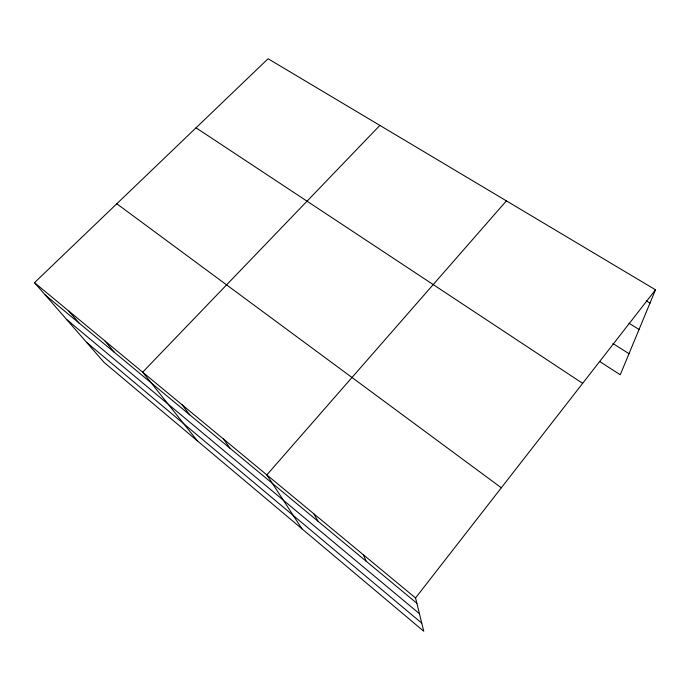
<?xml version="1.0" encoding="UTF-8"?>
<svg xmlns="http://www.w3.org/2000/svg" width="690" height="690" viewBox="0 0 690 690"><rect width="100%" height="100%" fill="white"/><g stroke="black" fill="none" stroke-linecap="round" stroke-linejoin="round"><path stroke-width="1.03" d="M34.5 282.667L415.544 597.954L423.772 631.255L104.043 362.379L34.5 282.667L268.082 58.745L655.5 289.791L620.258 374.774L599.567 361.413M415.544 597.954L655.5 289.791M506.391 200.868L266.84 474.91L301.961 528.816M379.862 125.408L142.675 372.177L197.375 440.867M646.314 300.857L649.989 303.074M629.004 323.248L639.052 329.466M612.91 343.508L629.004 353.694M196.038 127.814L582.645 383.355M116.791 203.774L501.328 487.787M45.221 294.958L416.855 603.258M66.688 319.556L419.434 613.686M86.578 342.361L421.771 623.13M68.974 311.19L79.031 323.006M105.001 340.998L114.324 352.28M182.117 404.814L189.741 414.845M223.465 439.021L230.089 448.319M313.829 513.791L318.099 521.33M363.328 554.743L366.192 561.229"/></g></svg>
